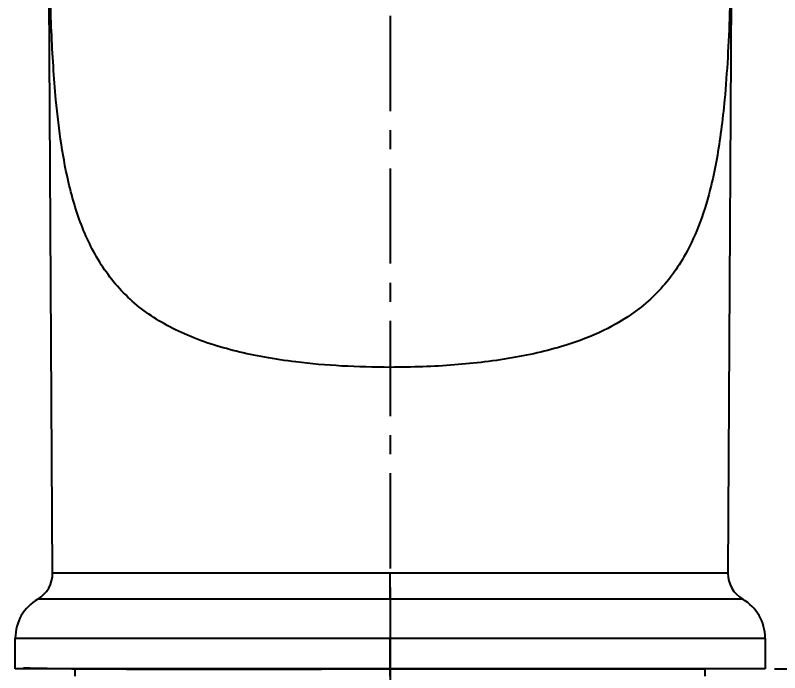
# Model space of a CAD drawing. Header units: millimetres. Extents: x 1991 to 2585, y -1131 to -711.
# Drawn here: x 2342.2 to 2393.2, y -989.4 to -945.6 of the extents above; entities that cross this region are included whole.
import ezdxf

# ---------------------------------------------------------------- set-up
doc = ezdxf.new("R2010")
doc.units = ezdxf.units.MM
doc.header["$LTSCALE"] = 0.1
doc.linetypes.add('CENTERX2', pattern=[101.6, 63.5, -12.7, 12.7, -12.7])
doc.layers.get('0').update_dxf_attribs({"lineweight": 13})
doc.layers.add('CENTER', color=1, linetype='CENTERX2')
doc.layers.add('DIM', color=3, linetype='Continuous', lineweight=9)
doc.styles.get("Standard").update_dxf_attribs({"font": 'arial.ttf'})
doc.dimstyles.new('ISO-25', dxfattribs={"dimtxt": 2.5, "dimasz": 2.5, "dimexe": 1.25, "dimexo": 0.625, "dimtad": 1, "dimtxsty": 'Standard', "dimcen": 2.5, "dimadec": 0, "dimazin": 0, "dimtfac": 1, "dimtmove": 0, "dimatfit": 3, "dimfxl": 0, "dimarcsym": 0})

# ---------------------------------------------------------------- blocks, each defined once
blk = doc.blocks.new('*D57')
at = {"layer": 'Defpoints', "color": 0}
for p in [(2389.586, -899.134), (2392.19, -989.134), (2416.745, -989.134)]:
    blk.add_point(p, dxfattribs=at)
at = {"layer": 'DIM', "color": 3, "lineweight": -2}
for p, q in [((2390.211, -899.134), (2417.995, -899.134)), ((2416.745, -901.634), (2416.745, -986.634)), ((2392.815, -989.134), (2417.995, -989.134))]:
    blk.add_line(p, q, dxfattribs=at)
at = {"layer": 'DIM', "color": 3}
for points in [[(2416.328, -901.634), (2417.161, -901.634), (2416.745, -899.134)], [(2416.328, -986.634), (2417.161, -986.634), (2416.745, -989.134)]]:
    blk.add_solid(points, dxfattribs=at)
at = {"layer": 'DIM', "color": 3, "insert": (2413.567, -944.134), "char_height": 5, "attachment_point": 5, "rotation": 90}
blk.add_mtext('90', dxfattribs=at)
blk = doc.blocks.new('*D58')
at = {"layer": 'Defpoints', "color": 0}
for p in [(2367.19, -862.228), (2392.19, -989.134), (2437.709, -989.134)]:
    blk.add_point(p, dxfattribs=at)
at = {"layer": 'DIM', "color": 3, "lineweight": -2}
for p, q in [((2367.815, -862.228), (2438.959, -862.228)), ((2437.709, -864.728), (2437.709, -986.634)), ((2392.815, -989.134), (2438.959, -989.134))]:
    blk.add_line(p, q, dxfattribs=at)
at = {"layer": 'DIM', "color": 3}
for points in [[(2437.292, -864.728), (2438.126, -864.728), (2437.709, -862.228)], [(2437.292, -986.634), (2438.126, -986.634), (2437.709, -989.134)]]:
    blk.add_solid(points, dxfattribs=at)
at = {"layer": 'DIM', "color": 3, "insert": (2434.079, -925.681), "char_height": 5, "attachment_point": 5, "rotation": 90}
blk.add_mtext('126,9', dxfattribs=at)

msp = doc.modelspace()

# ---------------------------------------------------------------- linework, layer by layer
at = {"color": 7, "linetype": 'Continuous', "lineweight": 25}
for p, q in [((2344.682, -982.755), (2344.394, -933.868)), ((2389.986, -933.867), (2389.698, -982.755)), ((2366.902, -982.755), (2344.682, -982.755)), ((2367.19, -982.755), (2366.902, -982.755)), ((2367.19, -984.497), (2367.19, -982.755)), ((2389.698, -982.755), (2367.19, -982.755)), ((2366.889, -984.497), (2343.685, -984.497)), ((2367.19, -984.497), (2366.889, -984.497)), ((2367.19, -984.497), (2367.19, -987.092)), ((2390.695, -984.497), (2367.19, -984.497)), ((2342.19, -989.134), (2342.19, -987.092)), ((2342.19, -987.092), (2367.19, -987.092)), ((2367.19, -989.134), (2367.19, -987.092)), ((2367.19, -987.092), (2392.19, -987.092)), ((2392.19, -987.092), (2392.19, -989.134)), ((2367.19, -989.134), (2342.19, -989.134)), ((2346.19, -989.634), (2346.19, -989.134)), ((2346.19, -989.134), (2388.19, -989.134)), ((2392.19, -989.134), (2367.19, -989.134)), ((2388.19, -989.634), (2388.19, -989.134))]:
    msp.add_line(p, q, dxfattribs=at)
at = {"color": 8, "linetype": 'Continuous', "lineweight": 25}
msp.add_line((2367.19, -989.634), (2367.19, -989.134), dxfattribs=at)
at = {"color": 7, "linetype": 'Continuous', "lineweight": 25}
for centre, radius, start, end in [((2342.682, -982.767), 2, 300.1069, 0.337), ((2391.698, -982.767), 2, 179.663, 239.8931), ((2345.19, -987.092), 3, 120.1069, 180), ((2389.19, -987.092), 3, 0, 59.8931)]:
    msp.add_arc(centre, radius, start, end, dxfattribs=at)
for points, knots in [([(2367.19, -969.046), (2366.108, -969.03), (2363.98, -968.997), (2361.18, -968.742), (2358.84, -968.397), (2356.93, -967.996), (2355.132, -967.487), (2353.462, -966.852), (2351.933, -966.076), (2350.575, -965.166), (2349.383, -964.107), (2348.351, -962.89), (2347.498, -961.555), (2346.801, -960.115), (2346.234, -958.581), (2345.692, -956.634), (2345.227, -954.191), (2344.912, -951.509), (2344.717, -948.967), (2344.597, -946.631), (2344.517, -944.202), (2344.464, -941.681), (2344.429, -938.937), (2344.409, -936.323), (2344.399, -934.575), (2344.395, -933.868)], [0, 0, 0, 0, 0.0576017, 0.1132608, 0.1526462, 0.1904552, 0.2267874, 0.2657798, 0.3035931, 0.3404174, 0.3783381, 0.4161116, 0.4539961, 0.4898895, 0.5263114, 0.563451, 0.6208779, 0.6808704, 0.724188, 0.7682843, 0.8132968, 0.859355, 0.9065802, 0.9621942, 1, 1, 1, 1]), ([(2389.985, -933.867), (2389.981, -934.575), (2389.971, -936.323), (2389.949, -939.153), (2389.907, -942.312), (2389.831, -945.422), (2389.702, -948.388), (2389.514, -950.986), (2389.268, -953.231), (2388.977, -955.139), (2388.548, -957.208), (2387.905, -959.374), (2387.02, -961.338), (2386.029, -962.889), (2384.996, -964.107), (2383.606, -965.342), (2381.721, -966.518), (2379.549, -967.401), (2377.45, -967.996), (2375.54, -968.396), (2373.53, -968.695), (2371.455, -968.9), (2369.35, -969.024), (2367.915, -969.039), (2367.19, -969.046)], [0, 0, 0, 0, 0.03783, 0.093439, 0.152286, 0.209352, 0.264882, 0.319137, 0.359454, 0.398555, 0.436592, 0.492002, 0.546004, 0.583894, 0.621668, 0.659585, 0.715154, 0.773148, 0.809484, 0.847294, 0.886676, 0.923602, 0.961357, 1, 1, 1, 1]), ([(2342.734, -989.071), (2342.739, -989.071), (2342.748, -989.072), (2342.758, -989.072), (2342.763, -989.072)], [0, 0, 0, 0, 0.500015, 1, 1, 1, 1]), ([(2342.763, -989.072), (2342.84, -989.074), (2342.994, -989.08), (2343.41, -989.089), (2343.761, -989.096), (2343.958, -989.1), (2344.172, -989.105), (2344.402, -989.109), (2344.649, -989.114), (2345, -989.121), (2345.567, -989.129), (2346.231, -989.134), (2346.875, -989.139), (2347.358, -989.142), (2347.908, -989.145), (2348.531, -989.148), (2349.231, -989.152), (2350.469, -989.157), (2352.336, -989.163), (2354.93, -989.166), (2357.66, -989.165), (2360.466, -989.16), (2363.293, -989.152), (2365.184, -989.142), (2366.118, -989.138)], [0, 0, 0, 0, 0.0714477, 0.1425747, 0.1611571, 0.1797182, 0.1982585, 0.2167774, 0.2352746, 0.25375, 0.290729, 0.3447882, 0.3666102, 0.3903314, 0.4159527, 0.443475, 0.4728977, 0.5042202, 0.5919022, 0.6775745, 0.761229, 0.8428478, 0.9224517, 1, 1, 1, 1]), ([(2388.19, -989.134), (2387.816, -989.134), (2386.839, -989.134), (2385.001, -989.134), (2382.478, -989.134), (2379.441, -989.134), (2375.907, -989.134), (2372.139, -989.134), (2369.546, -989.134), (2368.25, -989.134)], [0.306624, 0.306624, 0.306624, 0.306624, 0.3734537, 0.466795, 0.5601221, 0.6700958, 0.7800236, 0.8900018, 1, 1, 1, 1])]:
    msp.add_open_spline(points, degree=3, knots=knots, dxfattribs=at)
at = {"layer": 'CENTER'}
msp.add_line((2367.19, -854.183), (2367.19, -1047.994), dxfattribs=at)

# ---------------------------------------------------------------- dimensions: what is measured, and where the dimension line sits
at = {"layer": 'DIM', "color": 7}
for base, p1, picture, middle in [((2437.709, -989.134), (2367.19, -862.228), '*D58', (2434.079, -925.681)), ((2416.745, -989.134), (2389.586, -899.134), '*D57', (2413.567, -944.134))]:
    dim = msp.add_linear_dim(base=base, p1=p1, p2=(2392.19, -989.134), angle=90, dimstyle='ISO-25', override={"dimtxt": 5, "dimdec": 1, "dimcen": 5, "dimclrd": 3, "dimclre": 3, "dimclrt": 3, "dimtdec": 1, "dimfxl": 1.25, "dimtfill": 1}, dxfattribs=at)
    dim.commit()
    dim.dimension.update_dxf_attribs({"geometry": picture, "text_midpoint": middle})

doc.saveas('drawing.dxf')
